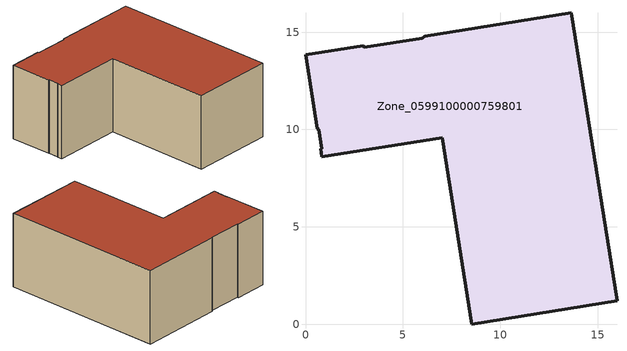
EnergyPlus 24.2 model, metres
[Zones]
Zone_0599100000759801
 floor ground (C_G): 0.84,8.59 0.77,9.01 0.83,9.02 0.69,10.02 0.61,10.03 0,13.83 2.98,14.3 3.02,14.23 6,14.68 6.13,14.8 13.64,15.99 16,1.19 8.54,0 7.02,9.57 z0
 wall outside (C_F): 16,1.19 13.64,15.99 6.13,14.8 6,14.68 3.02,14.23 2.98,14.3 0,13.83 0.61,10.03 0.69,10.02 0.83,9.02 0.77,9.01 0.84,8.59 7.02,9.57 8.54,0 16,1.19 z0:6.79
 roof outside (C_R): 0.69,10.02 0.83,9.02 0.77,9.01 0.84,8.59 7.02,9.57 8.54,0 16,1.19 13.64,15.99 6.13,14.8 6,14.68 3.02,14.23 2.98,14.3 0,13.83 0.61,10.03 z6.79
[BUILDING]
Pand.0599100000759801: North Axis=0; Terrain=City; Loads Convergence Tolerance Value=0.04; Temperature Convergence Tolerance Value=0.4; Solar Distribution=FullExterior; Maximum Number of Warmup Days=25; Minimum Number of Warmup Days=1
[Site:Location]
Rotterdam.The.Hague.AP_ZH_NLD Design_Conditions: Latitude=51.96; Longitude=4.45; Time Zone=1; Elevation=-4.5
[SITE:GROUNDTEMPERATURE:BUILDINGSURFACE]
18, 18, 18, 18, 18, 18, 18, 18, 18, 18, 18, 18
[MATERIAL] Thermal Absorptance=0.9; Solar Absorptance=0.7; Visible Absorptance=0.7
Name | Roughness | Thickness | Conductivity | Density | Specific Heat
G.D.1992-2005 | MediumSmooth | 0.15 | 0.06 | 540 | 1210
F.D.1992-2005 | Rough | 0.3 | 0.12 | 1920 | 840
R.D.1992-2005 | MediumRough | 0.2 | 0.08 | 1500 | 1000
[CONSTRUCTION]
C_G: G.D.1992-2005
C_F: F.D.1992-2005
C_R: R.D.1992-2005
[ZONE]
Zone_0599100000759801: Type=1; Multiplier=1; Ceiling Height=Autocalculate; Volume=Autocalculate; Floor Area=autocalculate; Part of Total Floor Area=Yes
[ZONEINFILTRATION:DESIGNFLOWRATE]
Infil_Zone_0599100000759801: Zone or ZoneList or Space or SpaceList=Zone_0599100000759801; Schedule=AlwaysOn; Design Flow Rate Calculation Method=Flow/Area; Flow Rate per Floor Area=0.0021; Constant Term Coefficient=1; Temperature Term Coefficient=0; Velocity Term Coefficient=0; Velocity Squared Term Coefficient=0
[HVACTEMPLATE:ZONE:IDEALLOADSAIRSYSTEM]
Zone_0599100000759801: Maximum Heating Supply Air Temperature=50; Minimum Cooling Supply Air Temperature=13; Maximum Heating Supply Air Humidity Ratio=0.0156; Minimum Cooling Supply Air Humidity Ratio=0.0077; Heating Limit=NoLimit; Cooling Limit=NoLimit; Dehumidification Control Type=ConstantSensibleHeatRatio; Cooling Sensible Heat Ratio=0.7; Dehumidification Setpoint=60; Humidification Control Type=None; Humidification Setpoint=30; Outdoor Air Method=None; Outdoor Air Flow Rate per Person=0.00944; Outdoor Air Flow Rate per Zone Floor Area=0; Outdoor Air Flow Rate per Zone=0; Demand Controlled Ventilation Type=None; Outdoor Air Economizer Type=NoEconomizer; Heat Recovery Type=None; Sensible Heat Recovery Effectiveness=0.7; Latent Heat Recovery Effectiveness=0.65
[ZONECONTROL:THERMOSTAT]
ThermostatControl_Zone_0599100000759801: Zone or ZoneList=Zone_0599100000759801; Control Type Schedule=DualSetpointControlType; Control 1=Thermostat_Zone_0599100000759801; Temperature Difference Between Cutout And Setpoint=0
[THERMOSTATSETPOINT:DUALSETPOINT]
Thermostat_Zone_0599100000759801: Heating Setpoint Temperature Schedule=HeatingSetpoint_Zone_0599100000759801; Cooling Setpoint Temperature Schedule=CoolingSetpoint_Zone_0599100000759801
[SCHEDULE:COMPACT]
HeatingSetpoint_Zone_0599100000759801: Through: 12/31, For: AllDays, Until: 24:00, 21
CoolingSetpoint_Zone_0599100000759801: Through: 12/31, For: AllDays, Until: 24:00, 24
DualSetpointControlType: Through: 12/31, For: AllDays, Until: 24:00, 4
AlwaysOn: Through: 12/31, For: AllDays, Until: 24:00, 1
